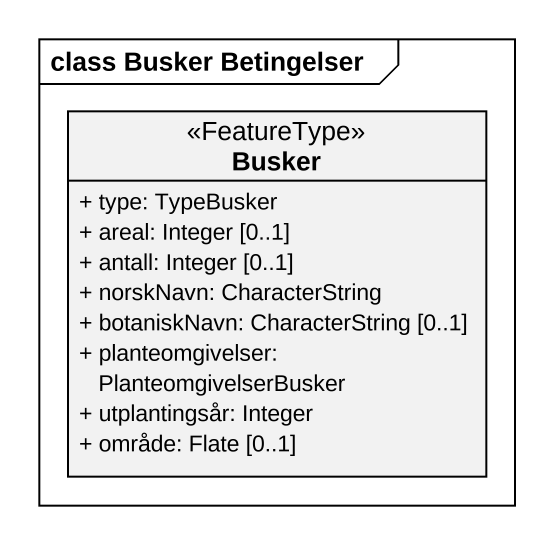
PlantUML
@startuml
mainframe class Busker Betingelser
hide circle
hide empty members
skinparam classAttributeIconSize 0
class Busker <<FeatureType>> {
  + type: TypeBusker
  + areal: Integer [0..1]
  + antall: Integer [0..1]
  + norskNavn: CharacterString
  + botaniskNavn: CharacterString [0..1]
  + planteomgivelser: PlanteomgivelserBusker
  + utplantingsår: Integer
  + område: Flate [0..1]
}
@enduml
